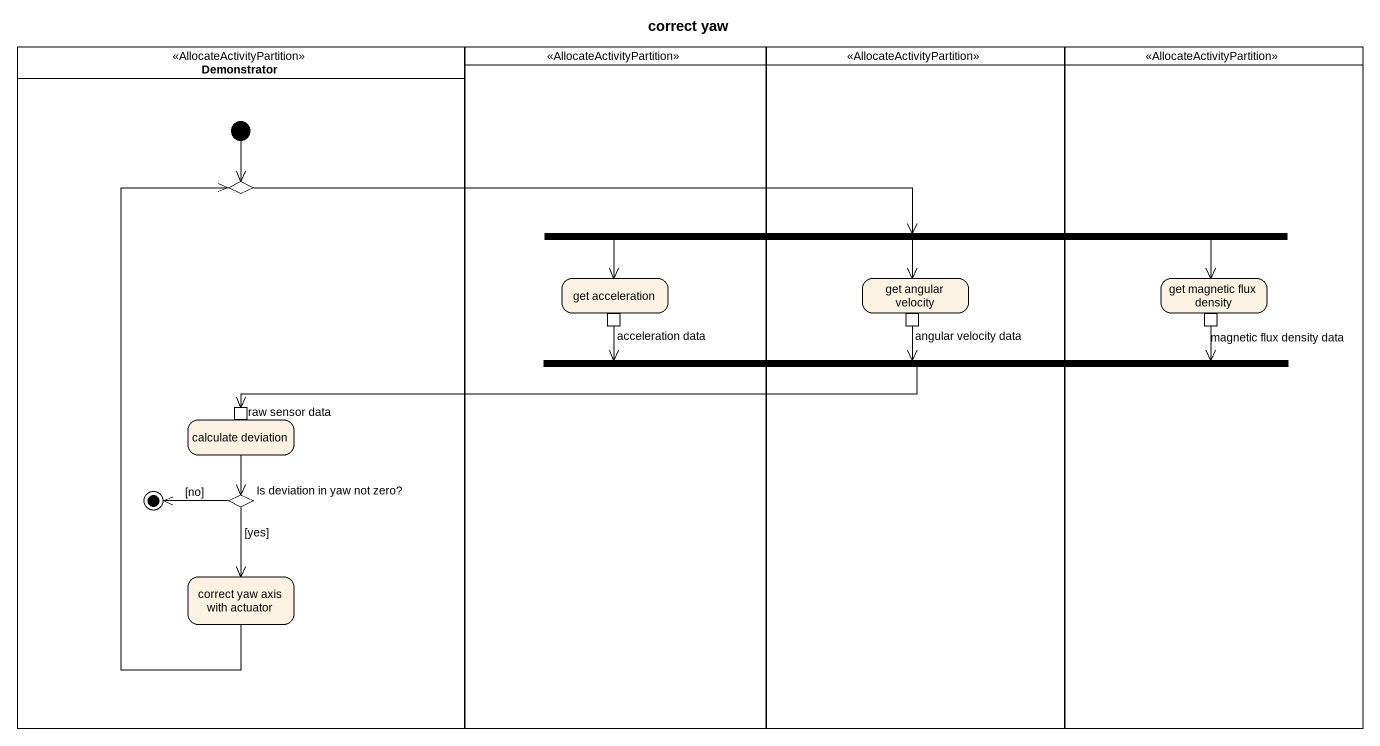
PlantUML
@startuml
title correct yaw
hide empty description
state Demonstrator <<AllocateActivityPartition>> {
  state choice1 <<choice>>
  state "calculate deviation" as calculate_deviation {
    state "raw sensor data" as raw_sensor_data <<inputPin>>
  }
  state "Is deviation in yaw not zero?" as Is_deviation_in_yaw_not_zero <<choice>>
  state "correct yaw axis with actuator" as correct_yaw_axis_with
  [*] --> choice1
  Is_deviation_in_yaw_not_zero -left-> [*] : [no]
}
state " " as lane1 <<AllocateActivityPartition>> {
  state "get acceleration" as get_acceleration {
    state "acceleration data" as acceleration_data <<outputPin>>
  }
}
state " " as lane2 <<AllocateActivityPartition>> {
  state "get angular velocity" as get_angular_velocity {
    state "angular velocity data" as angular_velocity_data <<outputPin>>
  }
}
state " " as lane3 <<AllocateActivityPartition>> {
  state "get magnetic flux density" as get_magnetic_flux_density {
    state "magnetic flux density data" as magnetic_flux_density_data <<outputPin>>
  }
}
state fork1 <<fork>>
state fork2 <<join>>
choice1 -right-> fork1
fork1 -left-> get_acceleration
fork1 --> get_angular_velocity
fork1 -right-> get_magnetic_flux_density
acceleration_data -right-> fork2
angular_velocity_data --> fork2
magnetic_flux_density_data -left-> fork2
fork2 -left-> raw_sensor_data
calculate_deviation --> Is_deviation_in_yaw_not_zero
Is_deviation_in_yaw_not_zero --> correct_yaw_axis_with : [yes]
correct_yaw_axis_with -up-> choice1
@enduml
